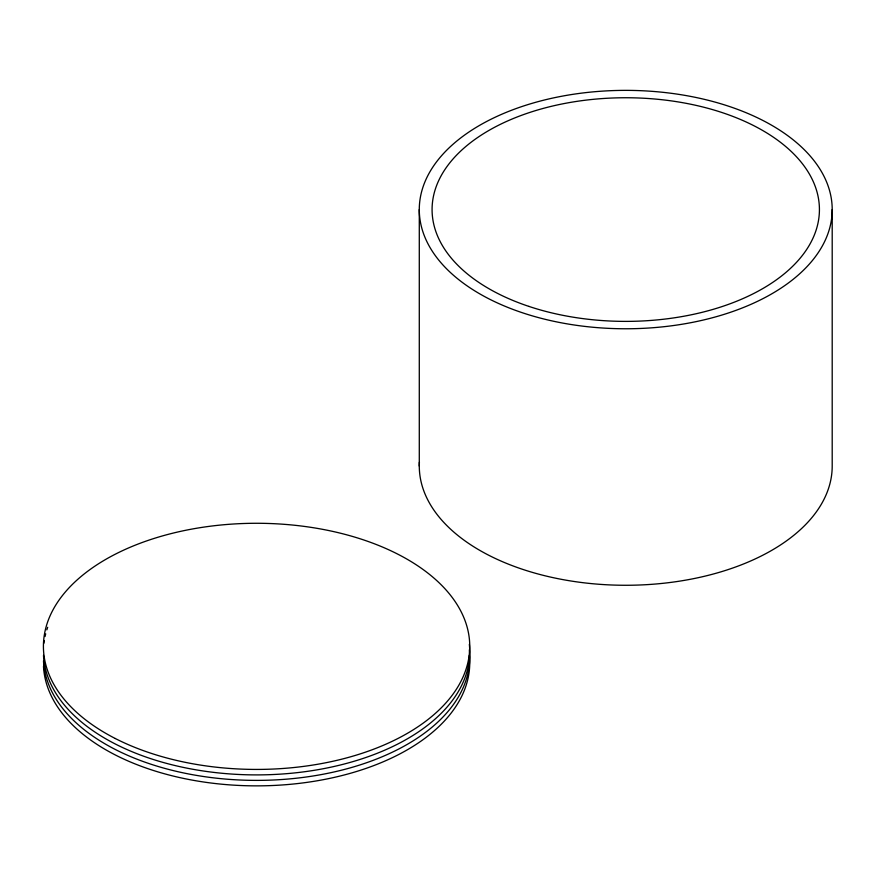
<?xml version="1.0" encoding="UTF-8"?>
<svg xmlns="http://www.w3.org/2000/svg" width="876" height="876" viewBox="0 0 876 876"><rect width="100%" height="100%" fill="white"/><g stroke="black" fill="none" stroke-linecap="round" stroke-linejoin="round"><path stroke-width="1.31" d="M832.2 209.561A206.462 119.202 0 0 1 522.512 312.798A206.462 119.202 0 0 1 522.512 106.335A206.462 119.202 0 0 1 832.2 209.561L832.2 466.076A206.462 119.202 0 0 1 622.387 585.256A206.462 119.202 0 0 1 419.396 462.21M419.286 209.561L419.286 466.076M469.35 644.342A213.175 123.078 0 0 1 266.096 774.778A213.175 123.078 0 0 1 43.493 655.325M43.931 643.225A213.175 123.078 0 0 1 44.304 640.531M45.059 636.513A213.175 123.078 0 0 1 45.694 633.841M46.822 629.888A213.175 123.078 0 0 1 47.687 627.271M469.35 649.817A213.175 123.078 0 0 1 266.096 780.264A213.175 123.078 0 0 1 43.493 660.811M469.35 655.303A213.175 123.078 0 0 1 266.096 785.739A213.175 123.078 0 0 1 43.493 666.286M528.907 306.403A193.673 111.821 0 0 0 819.421 209.561A193.673 111.821 0 0 0 528.907 112.73A193.673 111.821 0 0 0 528.907 306.403M115.293 738.512A213.175 123.078 0 0 0 465.463 670.907A213.175 123.078 0 0 0 188.975 529.63A213.175 123.078 0 0 0 115.293 738.512"/></g></svg>
